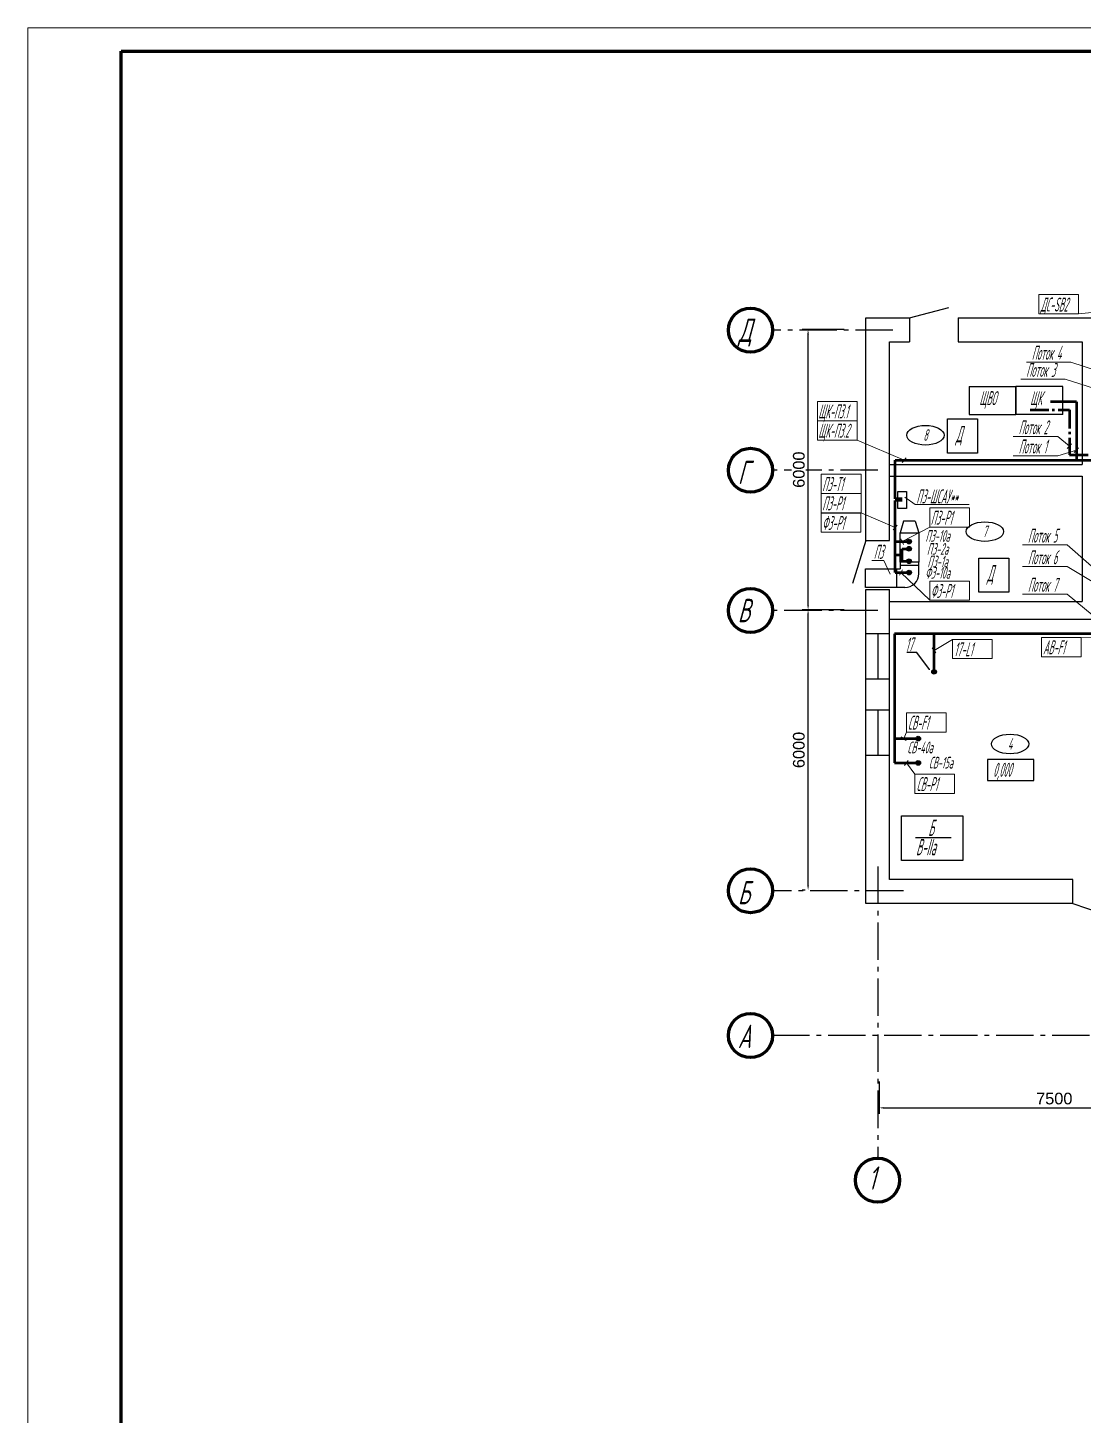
# Model space of a CAD drawing. Header units: millimetres. Extents: x -680 to 9204, y -4430 to 7779.
# Drawn here: x 3783 to 4009, y -3103.8 to -2806.8 of the extents above; entities that cross this region are included whole.
import ezdxf
from ezdxf.enums import TextEntityAlignment as Align

# ---------------------------------------------------------------- set-up
doc = ezdxf.new("R2010")
doc.units = ezdxf.units.MM
doc.linetypes.add('gost6', pattern=[12, 8, -1.5, 1, -1.5])
doc.layers.get('Defpoints').update_dxf_attribs({"color": 33})
for name, color, linetype, lineweight in [('Выноска', 137, 'Continuous', 20), ('Первичник', 210, 'Continuous', 25), ('Пн.кабель', 4, 'Continuous', 50), ('Строительный', 7, 'Continuous', 25), ('Текст_КИП', 2, 'Continuous', 25), ('Толст.рамка', 7, 'Continuous', 60), ('Тонк.рамка', 10, 'Continuous', 20), ('Эл.кабель', 2, 'Continuous', 50)]:
    doc.layers.add(name, color=color, linetype=linetype, lineweight=lineweight)
doc.layers.add('Осевая', color=130, linetype='gost6')
doc.layers.add('Текст.', color=51, linetype='Continuous')
doc.styles.add('Simplex', font='simplex.shx', dxfattribs={"width": 0.7, "oblique": 15})
doc.styles.get("Standard").update_dxf_attribs({"font": 'arial.ttf'})
doc.dimstyles.new('ISO-25', dxfattribs={"dimtxt": 2.5, "dimasz": 2.5, "dimexe": 1.25, "dimexo": 0.625, "dimtad": 1, "dimtxsty": 'Standard', "dimcen": 2.5, "dimadec": 0, "dimazin": 0, "dimtfac": 1, "dimtmove": 0, "dimatfit": 3, "dimfxl": 1, "dimarcsym": 0})
doc.dimstyles.get("Standard").update_dxf_attribs({"dimtxt": 0.18, "dimasz": 0.18, "dimexe": 0.18, "dimexo": 0.0625, "dimgap": 0.09, "dimtad": 0, "dimtih": 1, "dimtoh": 1, "dimdec": 4, "dimzin": 0, "dimdsep": 46, "dimtxsty": 'Standard', "dimcen": 0.09, "dimadec": 0, "dimazin": 0, "dimtfac": 1, "dimtdec": 4, "dimtofl": 0, "dimtmove": 0, "dimatfit": 3, "dimfxl": 1, "dimtolj": 1, "dimtzin": 0, "dimarcsym": 0})

# ---------------------------------------------------------------- blocks, each defined once
blk = doc.blocks.new('*D50')
at = {"color": 0, "lineweight": -2, "ltscale": 0.2, "transparency": 16777216}
for p, q in [((3957.83, -2931.37), (3948.85, -2931.37)), ((3950.1, -2990.37), (3950.1, -2932.37)), ((3949.48, -2991.37), (3948.85, -2991.37))]:
    blk.add_line(p, q, dxfattribs=at)
at = {"color": 0, "ltscale": 0.2, "transparency": 16777216}
for points in [[(3949.94, -2932.37), (3950.27, -2932.37), (3950.1, -2931.37)], [(3949.94, -2990.37), (3950.27, -2990.37), (3950.1, -2991.37)]]:
    blk.add_solid(points, dxfattribs=at)
at = {"layer": 'Defpoints', "color": 0, "ltscale": 0.2, "transparency": 16777216}
for p in [(3950.1, -2931.37), (3958.45, -2931.37), (3950.1, -2991.37)]:
    blk.add_point(p, dxfattribs=at)
at = {"color": 0, "ltscale": 0.2, "transparency": 16777216, "insert": (3948.13, -2961.37), "char_height": 2.5, "attachment_point": 5, "rotation": 90, "bg_fill": 3, "box_fill_scale": 1.1, "bg_fill_color": 256, "bg_fill_true_color": 13158600, "bg_fill_transparency": 0}
blk.add_mtext('6000', dxfattribs=at)
blk = doc.blocks.new('_None')
blk = doc.blocks.new('*D51')
at = {"color": 0, "lineweight": -2, "ltscale": 0.2, "transparency": 16777216}
for p, q in [((3957.83, -2871.37), (3948.85, -2871.37)), ((3950.1, -2930.37), (3950.1, -2872.37)), ((3957.83, -2931.37), (3948.85, -2931.37))]:
    blk.add_line(p, q, dxfattribs=at)
at = {"color": 0, "ltscale": 0.2, "transparency": 16777216}
for points in [[(3949.94, -2872.37), (3950.27, -2872.37), (3950.1, -2871.37)], [(3949.94, -2930.37), (3950.27, -2930.37), (3950.1, -2931.37)]]:
    blk.add_solid(points, dxfattribs=at)
at = {"layer": 'Defpoints', "color": 0, "ltscale": 0.2, "transparency": 16777216}
for p in [(3950.1, -2871.37), (3958.45, -2871.37), (3958.45, -2931.37)]:
    blk.add_point(p, dxfattribs=at)
at = {"color": 0, "ltscale": 0.2, "transparency": 16777216, "insert": (3948.13, -2901.37), "char_height": 2.5, "attachment_point": 5, "rotation": 90, "bg_fill": 3, "box_fill_scale": 1.1, "bg_fill_color": 256, "bg_fill_true_color": 13158600, "bg_fill_transparency": 0}
blk.add_mtext('6000', dxfattribs=at)
blk = doc.blocks.new('*D52')
at = {"color": 0, "lineweight": -2, "ltscale": 0.2, "transparency": 16777216}
for p, q in [((3965.32, -3032.31), (3965.32, -3039.23)), ((3966.32, -3037.98), (4039.32, -3037.98)), ((4040.32, -3037.36), (4040.32, -3036.73))]:
    blk.add_line(p, q, dxfattribs=at)
at = {"color": 0, "ltscale": 0.2, "transparency": 16777216}
for points in [[(3966.32, -3037.81), (3966.32, -3038.15), (3965.32, -3037.98)], [(4039.32, -3037.81), (4039.32, -3038.15), (4040.32, -3037.98)]]:
    blk.add_solid(points, dxfattribs=at)
at = {"layer": 'Defpoints', "color": 0, "ltscale": 0.2, "transparency": 16777216}
for p in [(3965.32, -3031.69), (4040.32, -3037.98), (4040.32, -3037.98)]:
    blk.add_point(p, dxfattribs=at)
at = {"color": 0, "ltscale": 0.2, "transparency": 16777216, "insert": (4002.82, -3036), "char_height": 2.5, "attachment_point": 5, "bg_fill": 3, "box_fill_scale": 1.1, "bg_fill_color": 256, "bg_fill_true_color": 13158600, "bg_fill_transparency": 0}
blk.add_mtext('7500', dxfattribs=at)

msp = doc.modelspace()

# ---------------------------------------------------------------- hatches: boundary and pattern name
at = {"layer": 'Первичник'}
h = msp.add_hatch(color=256, dxfattribs=at)
edge = h.paths.add_edge_path()
edge.add_arc((3971.724, -2916.767), 0.5, 0, 360)
h = msp.add_hatch(color=256, dxfattribs=at)
edge = h.paths.add_edge_path()
edge.add_arc((3971.724, -2918.291), 0.5, 0, 360)
h = msp.add_hatch(color=256, dxfattribs=at)
edge = h.paths.add_edge_path()
edge.add_arc((3971.724, -2920.983), 0.5, 0, 360)
h = msp.add_hatch(color=256, dxfattribs=at)
edge = h.paths.add_edge_path()
edge.add_arc((3971.724, -2923.397), 0.5, 0, 360)
h = msp.add_hatch(color=256, dxfattribs=at)
edge = h.paths.add_edge_path()
edge.add_arc((3977.082, -2944.649), 0.5, 0, 360)
h = msp.add_hatch(color=256, dxfattribs=at)
edge = h.paths.add_edge_path()
edge.add_arc((3973.687, -2958.95), 0.5, 0, 360)
h = msp.add_hatch(color=256, dxfattribs=at)
edge = h.paths.add_edge_path()
edge.add_arc((3973.687, -2964.135), 0.5, 0, 360)

# ---------------------------------------------------------------- linework, layer by layer
for p, q in [((3984.617, -2883.546), (3994.617, -2883.546)), ((3984.617, -2883.546), (3984.617, -2889.546)), ((3994.617, -2889.546), (3994.617, -2883.546)), ((3994.617, -2883.546), (3994.617, -2889.546)), ((4004.617, -2883.546), (3994.617, -2883.546)), ((4004.617, -2889.546), (4004.617, -2883.546)), ((3984.617, -2889.546), (3994.617, -2889.546)), ((4004.617, -2889.546), (3994.617, -2889.546))]:
    msp.add_line(p, q)
at = {"color": 6}
for p, q in [((3979.936, -2890.517), (3986.41, -2890.517)), ((3979.936, -2897.814), (3979.936, -2890.517)), ((3986.41, -2890.517), (3986.41, -2897.814)), ((3986.41, -2897.814), (3979.936, -2897.814)), ((3986.643, -2920.303), (3993.118, -2920.303)), ((3986.643, -2927.6), (3986.643, -2920.303)), ((3993.118, -2920.303), (3993.118, -2927.6)), ((3993.118, -2927.6), (3986.643, -2927.6)), ((3970.071, -2975.452), (3983.21, -2975.452)), ((3970.071, -2985.065), (3970.071, -2975.452)), ((3983.21, -2975.452), (3983.21, -2985.065)), ((3973.096, -2980.075), (3980.763, -2980.075)), ((3983.21, -2985.065), (3970.071, -2985.065))]:
    msp.add_line(p, q, dxfattribs=at)
at = {"ltscale": 1000}
for p, q in [((3970.564, -2912.38), (3969.814, -2914.88)), ((3973.064, -2912.38), (3970.564, -2912.38)), ((3973.064, -2912.38), (3973.814, -2914.88)), ((3969.814, -2914.88), (3973.814, -2914.88)), ((3969.814, -2921.205), (3969.814, -2914.88)), ((3973.814, -2914.88), (3973.814, -2921.205)), ((3973.814, -2921.205), (3969.814, -2921.205)), ((3969.814, -2921.842), (3973.814, -2921.842)), ((3969.056, -2922.6), (3969.056, -2926.6))]:
    msp.add_line(p, q, dxfattribs=at)
at = {"ltscale": 0.2}
for p, q in [((3969.814, -2921.205), (3969.814, -2922.6)), ((3973.814, -2923.605), (3973.814, -2921.205)), ((3962.396, -2926.6), (3962.396, -2922.6)), ((3962.396, -2922.6), (3969.814, -2922.6)), ((3970.819, -2926.6), (3962.396, -2926.6))]:
    msp.add_line(p, q, dxfattribs=at)
at = {"color": 3, "linetype": 'Continuous', "ltscale": 0.1}
for p, q in [((3998.415, -2963.431), (3988.554, -2963.431)), ((3988.554, -2963.431), (3988.554, -2967.882)), ((3998.415, -2967.882), (3998.415, -2963.431)), ((3988.554, -2967.882), (3998.415, -2967.882))]:
    msp.add_line(p, q, dxfattribs=at)
msp.add_lwpolyline([(3969.353, -2906.07), (3971.207, -2906.07), (3971.207, -2909.666), (3969.353, -2909.666)], close=True)
at = {"lineweight": 60}
for centre in [(3937.776, -2871.504), (3937.776, -2901.504), (3937.776, -2931.504), (3937.776, -2991.504), (3937.776, -3022.504), (3964.98, -3053.46)]:
    msp.add_circle(centre, 4.718, dxfattribs=at)
at = {"ltscale": 1000}
msp.add_arc((3970.819, -2923.605), 2.995, 270, 0, dxfattribs=at)
at = {"layer": 'Defpoints'}
for centre in [(3975.233, -2894.005), (3987.957, -2914.635), (3993.353, -2960.094)]:
    msp.add_ellipse(centre, major_axis=(-4, 0), ratio=0.525, dxfattribs=at)
at = {"layer": 'Выноска', "color": 3}
for p, q in [((4008.024, -2868.031), (4013.81, -2867.433)), ((4006.384, -2878.36), (3996.847, -2878.36)), ((4006.384, -2878.36), (4014.468, -2881.015)), ((4005.176, -2882.021), (3995.639, -2882.021)), ((4005.176, -2882.021), (4012.968, -2884.468)), ((3970.695, -2899.346), (3960.599, -2895.042)), ((4003.571, -2894.297), (3994.034, -2894.297)), ((4006.053, -2896.366), (4003.571, -2894.297)), ((4003.571, -2898.425), (3994.034, -2898.425)), ((4003.571, -2898.425), (4007.553, -2897.167)), ((4005.609, -2896.865), (4006.496, -2895.868)), ((4007.109, -2897.665), (4007.996, -2896.668)), ((3970.251, -2899.844), (3971.139, -2898.847)), ((3970.785, -2907.269), (3973.005, -2908.86)), ((3968.749, -2913.719), (3961.433, -2910.6)), ((3973.005, -2908.86), (3984.615, -2908.86)), ((3968.305, -2914.217), (3969.193, -2913.22)), ((3970.543, -2917.36), (3969.93, -2916.175)), ((3970.236, -2916.767), (3976.167, -2913.675)), ((4005.556, -2917.492), (3996.019, -2917.492)), ((4005.556, -2917.492), (4016.046, -2926.656)), ((3963.72, -2920.805), (3966.353, -2920.805)), ((3966.353, -2920.805), (3967.669, -2923.712)), ((4005.556, -2922.134), (3996.019, -2922.134)), ((4005.556, -2922.134), (4014.468, -2927.462)), ((3970.292, -2922.804), (3969.678, -2923.99)), ((3969.985, -2923.397), (3976.167, -2929.334)), ((4005.556, -2928.022), (3996.019, -2928.022)), ((4012.968, -2934.146), (4005.556, -2928.022)), ((4008.573, -2937.293), (4017.895, -2937.365)), ((3977.469, -2940.609), (3976.695, -2939.522)), ((3977.082, -2940.065), (3981.027, -2937.708)), ((3970.581, -2958.95), (3971.151, -2957.559)), ((3970.025, -2958.58), (3971.136, -2959.319)), ((3970.754, -2964.664), (3971.567, -2963.605)), ((3972.99, -2966.574), (3971.16, -2964.135))]:
    msp.add_line(p, q, dxfattribs=at)
for points in [[(3999.528, -2863.911), (4008.024, -2863.911), (4008.024, -2868.031), (3999.528, -2868.031)], [(3976.167, -2909.555), (3984.662, -2909.555), (3984.662, -2913.675), (3976.167, -2913.675)], [(3976.167, -2925.214), (3984.662, -2925.214), (3984.662, -2929.334), (3976.167, -2929.334)], [(4000.077, -2937.293), (4008.573, -2937.293), (4008.573, -2941.413), (4000.077, -2941.413)], [(3981.027, -2937.708), (3989.522, -2937.708), (3989.522, -2941.828), (3981.027, -2941.828)], [(3971.151, -2953.439), (3979.646, -2953.439), (3979.646, -2957.559), (3971.151, -2957.559)], [(3972.99, -2966.574), (3981.486, -2966.574), (3981.486, -2970.694), (3972.99, -2970.694)]]:
    msp.add_lwpolyline(points, close=True, dxfattribs=at)
at = {"layer": 'Осевая', "color": 5}
for p, q in [((3968.242, -2871.504), (3942.495, -2871.504)), ((3965.011, -2901.504), (3942.495, -2901.504)), ((3965.011, -2931.504), (3942.495, -2931.504)), ((3965.061, -2986.297), (3965.061, -3048.742)), ((3970.566, -2991.504), (3942.495, -2991.504)), ((4106.387, -3022.504), (3942.495, -3022.504))]:
    msp.add_line(p, q, dxfattribs=at)
at = {"layer": 'Первичник'}
for centre in [(3971.724, -2916.767), (3971.724, -2918.291), (3971.724, -2920.983), (3971.724, -2923.397), (3977.082, -2944.649), (3973.687, -2958.95), (3973.687, -2964.135)]:
    msp.add_circle(centre, 0.5, dxfattribs=at)
at = {"layer": 'Пн.кабель', "linetype": 'gost6', "ltscale": 0.5}
for p, q in [((3997.632, -2888.545), (4006.048, -2888.545)), ((4006.053, -2888.545), (4006.053, -2898.199)), ((4006.053, -2898.199), (4014.468, -2898.199))]:
    msp.add_line(p, q, dxfattribs=at)
at = {"layer": 'Строительный', "ltscale": 0.2}
for p, q in [((3962.461, -2916.504), (3962.461, -2868.904)), ((3962.461, -2868.904), (3971.785, -2868.904)), ((3971.785, -2868.904), (3980.249, -2866.695)), ((3971.785, -2868.904), (3971.785, -2874.004)), ((3982.272, -2868.904), (4017.811, -2868.904)), ((3982.272, -2868.904), (3982.272, -2874.004)), ((3967.561, -2874.004), (3971.785, -2874.004)), ((3967.561, -2916.504), (3967.561, -2874.004)), ((3982.272, -2874.004), (4008.811, -2874.004)), ((4008.811, -2874.004), (4008.811, -2900.254)), ((3967.561, -2900.254), (4008.811, -2900.254)), ((3967.561, -2902.754), (4008.811, -2902.754)), ((4008.811, -2902.754), (4008.811, -2929.604)), ((3962.461, -2916.504), (3967.561, -2916.504)), ((3962.461, -2994.204), (3962.461, -2927.004)), ((3962.461, -2927.004), (3967.561, -2927.004)), ((3967.561, -2989.104), (3967.561, -2927.004)), ((3967.561, -2929.604), (4008.811, -2929.604)), ((3967.561, -2933.404), (4097.312, -2933.404)), ((3962.461, -2936.439), (3967.561, -2936.439)), ((3965.011, -2936.439), (3965.011, -2946.139)), ((3962.461, -2946.139), (3967.561, -2946.139)), ((3962.461, -2952.805), (3967.561, -2952.805)), ((3965.011, -2952.805), (3965.011, -2962.505)), ((3962.461, -2962.505), (3967.561, -2962.505)), ((4006.761, -2989.104), (3967.561, -2989.104)), ((4006.761, -2994.204), (4006.761, -2989.104)), ((4006.761, -2994.204), (3962.461, -2994.204)), ((4006.761, -2994.204), (4016.193, -2997.466))]:
    msp.add_line(p, q, dxfattribs=at)
at = {"layer": 'Толст.рамка'}
for p, q in [((3803.009, -3395.779), (3803.009, -2811.779)), ((3803.009, -2811.779), (4619.009, -2811.779))]:
    msp.add_line(p, q, dxfattribs=at)
at = {"layer": 'Тонк.рамка'}
for p, q in [((3783.009, -2806.779), (4624.009, -2806.779)), ((3783.009, -3400.779), (3783.009, -2806.779))]:
    msp.add_line(p, q, dxfattribs=at)
at = {"layer": 'Эл.кабель'}
for p, q in [((4007.553, -2886.837), (4007.553, -2899.346)), ((4007.562, -2886.845), (4001.994, -2886.845)), ((3968.749, -2907.603), (3968.749, -2899.346)), ((3968.749, -2899.346), (4012.968, -2899.346)), ((3970.28, -2907.603), (3968.749, -2907.603)), ((3968.749, -2923.397), (3968.749, -2907.95)), ((3970.28, -2907.95), (3968.749, -2907.95)), ((3968.749, -2916.767), (3971.724, -2916.767)), ((3970.236, -2918.291), (3971.724, -2918.291)), ((3970.236, -2920.983), (3970.236, -2918.291)), ((3968.749, -2919.637), (3970.236, -2919.637)), ((3970.236, -2920.983), (3971.724, -2920.983)), ((3968.749, -2923.397), (3971.724, -2923.397)), ((3968.634, -2936.504), (3968.634, -2964.135)), ((4037.724, -2936.523), (3968.634, -2936.523)), ((3977.082, -2944.633), (3977.082, -2936.523)), ((3968.634, -2958.95), (3973.687, -2958.95)), ((3968.634, -2964.135), (3973.687, -2964.135))]:
    msp.add_line(p, q, dxfattribs=at)

# ---------------------------------------------------------------- texts
at = {"style": 'Simplex', "oblique": 15, "width": 0.6}
for s, p in [('Д', (3935.193, -2874.018)), ('Г', (3935.059, -2904.442)), ('B', (3935.059, -2934.018)), ('Б', (3935.059, -2994.391)), ('А', (3935.059, -3025.168))]:
    msp.add_text(s, height=5, dxfattribs=at).set_placement(p)
at = {"color": 6, "style": 'Simplex', "oblique": 15, "width": 0.4}
for s, p in [('Д', (3981.723, -2895.491)), ('Д', (3988.43, -2925.277)), ('Б', (3975.815, -2979.773)), ('В-IIа', (3973.208, -2983.912))]:
    msp.add_text(s, height=3.5, dxfattribs=at).set_placement(p)
at = {"color": 7, "style": 'Simplex', "oblique": 15, "width": 0.4}
msp.add_text('0,000', height=3, dxfattribs=at).set_placement((3989.72, -2967.107))
at = {"lineweight": -3, "style": 'Simplex', "oblique": 15, "width": 0.6}
msp.add_text('1', height=5, dxfattribs=at).set_placement((3962.966, -3055.513))
at = {"layer": 'Defpoints', "style": 'Simplex', "oblique": 15, "width": 0.4}
for s, p in [('8', (3974.767, -2895.204)), ('7', (3987.491, -2915.833)), ('4', (3992.887, -2961.292))]:
    msp.add_text(s, height=2.5, dxfattribs=at).set_placement(p)
at = {"layer": 'Текст.', "style": 'Simplex', "oblique": 15, "width": 0.4}
for s, p in [('ЩВО', (3986.765, -2887.559)), ('ЩК', (3997.653, -2887.559)), ('П3-ШСАУ**', (3973.274, -2908.611)), ('П3', (3964.164, -2920.47)), ('17', (3970.957, -2940.287))]:
    msp.add_text(s, height=3, dxfattribs=at).set_placement(p)
at = {"layer": 'Текст_КИП', "style": 'Simplex', "oblique": 15, "width": 0.4}
for s, p in [('ДС-SВ2', (3999.865, -2867.522)), ('Поток 4', (3997.989, -2877.866)), ('Поток 3', (3996.781, -2881.528)), ('Поток 2', (3995.176, -2893.803)), ('Поток 1', (3995.176, -2897.931)), ('П3-Р1', (3976.348, -2913.165)), ('Поток 5', (3997.161, -2916.999)), ('Поток 6', (3997.161, -2921.64)), ('Поток 7', (3997.161, -2927.528)), ('Ф3-Р1', (3976.348, -2928.825)), ('17-L1', (3981.364, -2941.318)), ('АВ-F1', (4000.414, -2940.904)), ('СВ-F1', (3971.488, -2957.05)), ('СВ-P1', (3973.327, -2970.185))]:
    msp.add_text(s, height=3, dxfattribs=at).set_placement(p)
for s, p in [('П3-10а', (3977.817, -2916.814)), ('П3-2а', (3977.817, -2919.6)), ('Ф3-10а', (3977.817, -2924.705)), ('П3-1а', (3977.817, -2922.291)), ('СВ-40а', (3974.081, -2962.087)), ('СВ-15а', (3978.534, -2965.341))]:
    msp.add_text(s, height=2.5, dxfattribs=at).set_placement(p, align=Align.CENTER)

# ---------------------------------------------------------------- leaders
at = {"layer": 'Выноска', "color": 6, "linetype": 'Continuous'}
msp.add_leader([(3976.102, -2944.149), (3973.371, -2940.506), (3971.239, -2940.506)], dimstyle='Standard', override={"dimasz": 1, "dimtad": 1, "dimdec": 0, "dimtdec": 0, "dimtmove": 2, "dimldrblk": 'DOTSMALL'}, dxfattribs=at)

# ---------------------------------------------------------------- next in the draw order: dimensions: what is measured, and where the dimension line sits
at = {"color": 2, "ltscale": 0.2}
dim = msp.add_linear_dim(base=(3950.103, -2931.368), p1=(3950.103, -2991.368), p2=(3958.452, -2931.368), angle=90, text='6000', dimstyle='ISO-25', override={"dimasz": 1, "dimgap": 0.7, "dimdec": 0, "dimlfac": 100, "dimzin": 1, "dimadec": 3, "dimtdec": 0, "dimtmove": 1, "dimldrblk": 'None', "dimfxl": 100, "dimtfill": 1, "dimtfillclr": 256}, dxfattribs=at)
dim.commit()
dim.dimension.update_dxf_attribs({"geometry": '*D50', "text_midpoint": (3948.126, -2961.368)})
dim = msp.add_linear_dim(base=(4040.324, -3037.98), p1=(3965.324, -3031.688), p2=(4040.324, -3037.98), dimstyle='ISO-25', override={"dimasz": 1, "dimgap": 0.7, "dimdec": 0, "dimlfac": 100, "dimzin": 1, "dimadec": 3, "dimtdec": 0, "dimtmove": 1, "dimldrblk": 'None', "dimfxl": 100, "dimtfill": 1, "dimtfillclr": 256}, dxfattribs=at)
dim.commit()
dim.dimension.update_dxf_attribs({"geometry": '*D52', "text_midpoint": (4002.824, -3036.004)})

# ---------------------------------------------------------------- next in the draw order: dimensions: what is measured, and where the dimension line sits
dim = msp.add_linear_dim(base=(3950.103, -2871.368), p1=(3958.452, -2931.368), p2=(3958.452, -2871.368), angle=90, text='6000', dimstyle='ISO-25', override={"dimasz": 1, "dimgap": 0.7, "dimdec": 0, "dimlfac": 100, "dimzin": 1, "dimadec": 3, "dimtdec": 0, "dimtmove": 1, "dimldrblk": 'None', "dimfxl": 100, "dimtfill": 1, "dimtfillclr": 256}, dxfattribs=at)
dim.commit()
dim.dimension.update_dxf_attribs({"geometry": '*D51', "text_midpoint": (3948.126, -2901.368)})

# ---------------------------------------------------------------- next in the draw order: linework, layer by layer
at = {"layer": 'Выноска', "color": 3}
for points in [[(3952.103, -2886.802), (3960.599, -2886.802), (3960.599, -2890.922), (3952.103, -2890.922)], [(3952.103, -2890.922), (3960.599, -2890.922), (3960.599, -2895.042), (3952.103, -2895.042)], [(3952.938, -2902.36), (3961.433, -2902.36), (3961.433, -2906.48), (3952.938, -2906.48)], [(3952.938, -2906.48), (3961.433, -2906.48), (3961.433, -2910.6), (3952.938, -2910.6)], [(3952.906, -2910.665), (3961.401, -2910.665), (3961.401, -2914.785), (3952.906, -2914.785)]]:
    msp.add_lwpolyline(points, close=True, dxfattribs=at)
at = {"layer": 'Строительный', "ltscale": 0.2}
msp.add_line((3962.461, -2916.504), (3959.641, -2925.715), dxfattribs=at)

# ---------------------------------------------------------------- next in the draw order: texts
at = {"layer": 'Текст_КИП', "style": 'Simplex', "oblique": 15}
for s, width, p in [('ЩК-П3.1', 0.35, (3952.285, -2890.412)), ('ЩК-П3.2', 0.35, (3952.285, -2894.532)), ('П3-Т1', 0.4, (3953.119, -2905.971)), ('П3-Р1', 0.4, (3953.119, -2910.091)), ('Ф3-Р1', 0.4, (3953.087, -2914.276))]:
    msp.add_text(s, height=3, dxfattribs=dict(at, width=width)).set_placement(p)

doc.saveas('drawing.dxf')
